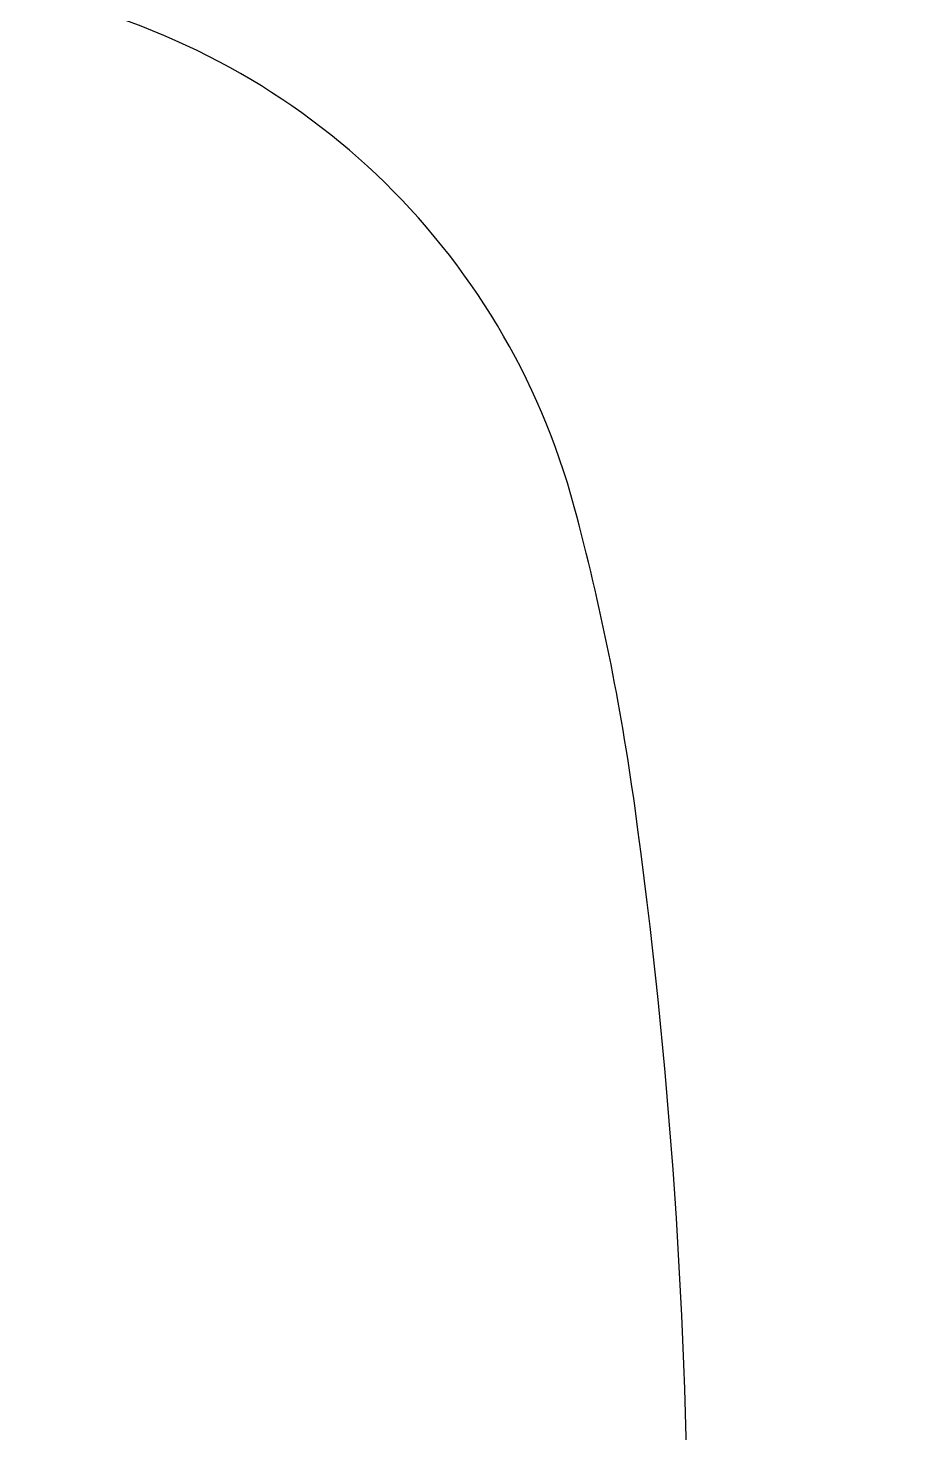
# Model space of a CAD drawing. Extents: x 408 to 498, y 628 to 778.
# Drawn here: x 457.342 to 458.44, y 648.214 to 649.941 of the extents above; entities that cross this region are included whole.
import ezdxf

# ---------------------------------------------------------------- set-up
doc = ezdxf.new("R2010")
doc.units = 0
doc.header["$MEASUREMENT"] = 0
doc.layers.add('1', color=4, linetype='Continuous')

# ---------------------------------------------------------------- blocks, each defined once
blk = doc.blocks.new('HSSCP')
at = {"layer": '1', "color": 4}
for points in [[(5.0477, 0.2832), (4.9625, 0.6012), (4.7059, 0.8445), (4.3838, 0.9127)], [(5.1219, -0.0837), (5.1048, 0.04), (5.0801, 0.1626), (5.0477, 0.2832)], [(5.1219, -1.9962), (5.2094, -1.3617), (5.2094, -0.7182), (5.1219, -0.0837)]]:
    blk.add_open_spline(points, degree=3, dxfattribs=at)
blk = doc.blocks.new('2018 PULSE')
at = {"layer": '1'}
for points in [[(48.9674, 6.6816), (49.2066, 6.6696), (49.8745, 6.5352), (50.8489, 6.0144), (51.6377, 5.2615), (53.3821, 3.5668), (53.7601, 3.1973), (54.2351, 2.807), (54.7664, 2.5406), (55.4697, 2.4025), (55.9029, 2.4073), (57.3266, 2.4315), (59.2322, 2.4701), (70.7717, 2.8441), (73.4821, 2.9607), (78.0552, 4.8279), (78.8022, 5.5718), (84.3023, 11.0884), (84.7204, 11.5078)], [(69.2767, 3.4213), (61.7951, 3.1478), (61.795, 3.1478), (61.4486, 3.1714), (61.0029, 3.3046), (60.5196, 3.5328), (60.2223, 3.6647), (59.817, 3.7784), (59.6377, 3.7983), (57.8968, 3.7627), (56.3081, 3.7308), (55.6726, 3.7198), (54.9367, 3.7662), (54.4411, 3.9095), (53.8628, 4.2118), (53.0787, 4.6403), (51.9691, 5.2804), (51.1348, 5.934), (50.3592, 6.4081), (49.5201, 6.6858), (48.3228, 6.755), (47.1118, 6.7241), (45.4973, 6.7303), (41.3167, 6.7366), (40.4926, 6.7355), (39.861, 6.6733), (39.5556, 6.5871), (38.8387, 6.2728), (38.4067, 5.9875), (37.5971, 5.3537), (36.5999, 4.7534), (35.5843, 4.2287), (35.1523, 3.9654), (34.9487, 3.88), (34.3746, 3.7459), (33.7874, 3.7196), (32.5164, 3.7431), (31.2455, 3.7691), (29.9747, 3.8006), (29.5915, 3.7691), (28.9696, 3.5468), (28.4872, 3.3172), (27.9006, 3.1561), (27.6649, 3.1478), (26.5514, 3.184), (23.472, 3.2925), (21.5348, 3.3652), (20.1831, 3.421)]]:
    blk.add_spline(points, degree=3, dxfattribs=at)
at = {"layer": '1', "color": 3}
blk.add_blockref('HSSCP', (44.6643, 3.924), dxfattribs=at)

msp = doc.modelspace()

# ---------------------------------------------------------------- block references
at = {"layer": '1'}
msp.add_blockref('2018 PULSE', (408.3007, 645.1452), dxfattribs=at)

doc.saveas('drawing.dxf')
